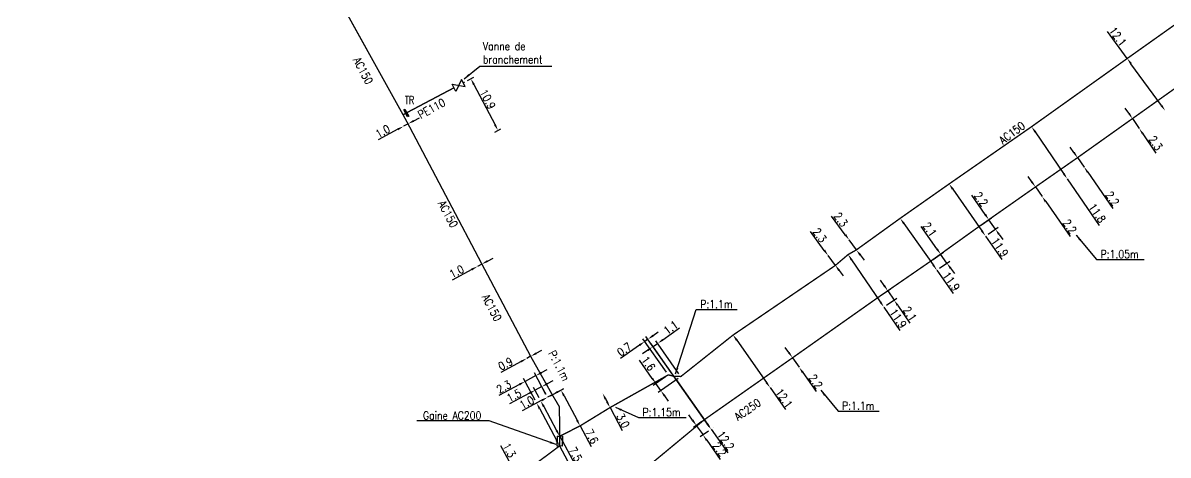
# Model space of a CAD drawing. Header units: millimetres. Extents: x 149996 to 151004, y 126998 to 128018.
# Drawn here: x 150401.1 to 150615.7, y 127360.6 to 127441.6 of the extents above; entities that cross this region are included whole.
import ezdxf
from ezdxf.enums import TextEntityAlignment as Align

# ---------------------------------------------------------------- set-up
doc = ezdxf.new("R2010")
doc.units = ezdxf.units.MM
doc.header["$PDMODE"] = 34
doc.linetypes.add('L_25_AP', pattern=[2000, 1000, 1000])
doc.linetypes.add('L_25_PE', pattern=[2000, 1000, 1000])
doc.layers.get('0').update_dxf_attribs({"linetype": 'CONTINUOUS'})
doc.layers.get('DEFPOINTS').update_dxf_attribs({"linetype": 'CONTINUOUS'})
for name, color, linetype in [('L_150', 1, 'CONTINUOUS'), ('L_300', 7, 'CONTINUOUS'), ('L_340', 7, 'CONTINUOUS'), ('L_400', 7, 'CONTINUOUS')]:
    doc.layers.add(name, color=color, linetype=linetype)
doc.styles.add('G_ROMANS', font='ROMANS.SHX', dxfattribs={"width": 0.75})
doc.styles.get("Standard").update_dxf_attribs({"font": 'romans.shx', "width": 0.85})
doc.dimstyles.get("Standard").update_dxf_attribs({"dimtxt": 1.5, "dimasz": 1.2, "dimexe": 0.625, "dimexo": 0.625, "dimgap": 0.25, "dimtad": 1, "dimdec": 1, "dimzin": 0, "dimdsep": 46, "dimtxsty": 'Standard', "dimcen": -0.5, "dimadec": 0, "dimazin": 0, "dimtfac": 1, "dimtdec": 1, "dimtmove": 0, "dimatfit": 3, "dimfxl": 0, "dimtolj": 1, "dimtzin": 0, "dimarcsym": 0})

# ---------------------------------------------------------------- blocks, each defined once
blk = doc.blocks.new('*D78')
at = {"layer": 'DEFPOINTS', "color": 0, "linetype": 'Continuous', "transparency": 16777216}
for p in [(150590.13, 127422.15), (150596.79, 127412.41), (150596.79, 127412.41)]:
    blk.add_point(p, dxfattribs=at)
at = {"layer": 'L_150', "color": 0, "linetype": 'Continuous', "lineweight": -2, "transparency": 16777216}
for p, q in [((150590.64, 127422.5), (150590.64, 127422.5)), ((150590.8, 127421.16), (150596.12, 127413.4)), ((150596.79, 127412.41), (150602.78, 127403.67)), ((150597.31, 127412.77), (150597.31, 127412.77))]:
    blk.add_line(p, q, dxfattribs=at)
at = {"layer": 'L_150', "color": 0, "linetype": 'Continuous', "transparency": 16777216}
for points in [[(150590.97, 127421.27), (150590.64, 127421.05), (150590.13, 127422.15)], [(150596.28, 127413.52), (150595.95, 127413.29), (150596.79, 127412.41)]]:
    blk.add_solid(points, dxfattribs=at)
at = {"layer": 'L_150', "color": 0, "linetype": 'Continuous', "transparency": 16777216, "insert": (150602.42, 127405.97), "char_height": 1.5, "attachment_point": 5, "rotation": 304.4141}
blk.add_mtext('\\A1;11.8', dxfattribs=at)
blk = doc.blocks.new('*D79')
at = {"layer": 'DEFPOINTS', "color": 0, "linetype": 'Continuous', "transparency": 16777216}
for p in [(150528.81, 127367.28), (150530.08, 127365.48), (150528.55, 127364.41)]:
    blk.add_point(p, dxfattribs=at)
at = {"layer": 'L_150', "color": 0, "linetype": 'Continuous', "lineweight": -2, "transparency": 16777216}
for p, q in [((150526.6, 127367.19), (150525.9, 127368.17)), ((150528.3, 127366.92), (150526.77, 127365.84)), ((150527.29, 127366.2), (150528.55, 127364.41)), ((150529.57, 127365.12), (150528.04, 127364.05)), ((150529.24, 127363.42), (150531.76, 127359.85))]:
    blk.add_line(p, q, dxfattribs=at)
at = {"layer": 'L_150', "color": 0, "linetype": 'Continuous', "transparency": 16777216}
for points in [[(150526.76, 127367.3), (150526.43, 127367.07), (150527.29, 127366.2)], [(150529.41, 127363.54), (150529.08, 127363.31), (150528.55, 127364.41)]]:
    blk.add_solid(points, dxfattribs=at)
at = {"layer": 'L_150', "color": 0, "linetype": 'Continuous', "transparency": 16777216, "insert": (150531.66, 127361.72), "char_height": 1.5, "attachment_point": 5, "rotation": 305.1501}
blk.add_mtext('\\A1;2.2', dxfattribs=at)
blk = doc.blocks.new('*D283')
at = {"layer": 'DEFPOINTS', "color": 0, "linetype": 'Continuous', "transparency": 16777216}
for p in [(150608.04, 127434.91), (150615.17, 127425.13), (150615.17, 127425.13)]:
    blk.add_point(p, dxfattribs=at)
at = {"layer": 'L_150', "color": 0, "linetype": 'Continuous', "lineweight": -2, "transparency": 16777216}
for p, q in [((150608.04, 127434.91), (150604.34, 127440)), ((150614.46, 127426.1), (150608.75, 127433.94))]:
    blk.add_line(p, q, dxfattribs=at)
at = {"layer": 'L_150', "color": 0, "linetype": 'Continuous', "transparency": 16777216}
for points in [[(150608.91, 127434.06), (150608.59, 127433.82), (150608.04, 127434.91)], [(150614.62, 127426.22), (150614.3, 127425.98), (150615.17, 127425.13)]]:
    blk.add_solid(points, dxfattribs=at)
at = {"layer": 'L_150', "color": 0, "linetype": 'Continuous', "transparency": 16777216, "insert": (150606.28, 127439.03), "char_height": 1.5, "attachment_point": 5, "rotation": 306.0492}
blk.add_mtext('\\A1;12.1', dxfattribs=at)
blk = doc.blocks.new('*D284')
at = {"layer": 'DEFPOINTS', "color": 0, "linetype": 'Continuous', "transparency": 16777216}
for p in [(150598.74, 127416.35), (150599.97, 127414.59), (150599.97, 127414.59)]:
    blk.add_point(p, dxfattribs=at)
at = {"layer": 'L_150', "color": 0, "linetype": 'Continuous', "lineweight": -2, "transparency": 16777216}
for p, q in [((150598.05, 127417.34), (150597.37, 127418.32)), ((150598.74, 127416.35), (150599.97, 127414.59)), ((150600.65, 127413.6), (150605.36, 127406.81))]:
    blk.add_line(p, q, dxfattribs=at)
at = {"layer": 'L_150', "color": 0, "linetype": 'Continuous', "transparency": 16777216}
for points in [[(150598.22, 127417.45), (150597.89, 127417.22), (150598.74, 127416.35)], [(150600.81, 127413.72), (150600.49, 127413.49), (150599.97, 127414.59)]]:
    blk.add_solid(points, dxfattribs=at)
at = {"layer": 'L_150', "color": 0, "linetype": 'Continuous', "transparency": 16777216, "insert": (150605.28, 127408.68), "char_height": 1.5, "attachment_point": 5, "rotation": 304.7653}
blk.add_mtext('\\A1;2.2', dxfattribs=at)
blk = doc.blocks.new('*D285')
at = {"layer": 'DEFPOINTS', "color": 0, "linetype": 'Continuous', "transparency": 16777216}
for p in [(150590.84, 127410.85), (150592.08, 127409.1), (150592.08, 127409.1)]:
    blk.add_point(p, dxfattribs=at)
at = {"layer": 'L_150', "color": 0, "linetype": 'Continuous', "lineweight": -2, "transparency": 16777216}
for p, q in [((150590.15, 127411.84), (150589.46, 127412.82)), ((150590.84, 127410.85), (150592.08, 127409.1)), ((150591.35, 127411.21), (150591.35, 127411.21)), ((150592.59, 127409.46), (150592.59, 127409.46)), ((150592.77, 127408.11), (150597.37, 127401.58))]:
    blk.add_line(p, q, dxfattribs=at)
at = {"layer": 'L_150', "color": 0, "linetype": 'Continuous', "transparency": 16777216}
for points in [[(150590.31, 127411.95), (150589.99, 127411.72), (150590.84, 127410.85)], [(150592.93, 127408.23), (150592.6, 127408), (150592.08, 127409.1)]]:
    blk.add_solid(points, dxfattribs=at)
at = {"layer": 'L_150', "color": 0, "linetype": 'Continuous', "transparency": 16777216, "insert": (150597.27, 127403.45), "char_height": 1.5, "attachment_point": 5, "rotation": 305.122}
blk.add_mtext('\\A1;2.2', dxfattribs=at)
blk = doc.blocks.new('*D286')
at = {"layer": 'DEFPOINTS', "color": 0, "linetype": 'Continuous', "transparency": 16777216}
for p in [(150580.25, 127403.43), (150581.49, 127401.67), (150583.34, 127402.97)]:
    blk.add_point(p, dxfattribs=at)
at = {"layer": 'L_150', "color": 0, "linetype": 'Continuous', "lineweight": -2, "transparency": 16777216}
for p, q in [((150581.42, 127405.71), (150578.92, 127409.29)), ((150580.77, 127403.79), (150582.62, 127405.09)), ((150582, 127402.03), (150583.85, 127403.32)), ((150583.34, 127402.97), (150582.11, 127404.73)), ((150584.03, 127401.98), (150584.72, 127401))]:
    blk.add_line(p, q, dxfattribs=at)
at = {"layer": 'L_150', "color": 0, "linetype": 'Continuous', "transparency": 16777216}
for points in [[(150581.59, 127405.83), (150581.26, 127405.6), (150582.11, 127404.73)], [(150584.19, 127402.1), (150583.86, 127401.87), (150583.34, 127402.97)]]:
    blk.add_solid(points, dxfattribs=at)
at = {"layer": 'L_150', "color": 0, "linetype": 'Continuous', "transparency": 16777216, "insert": (150580.65, 127408.57), "char_height": 1.5, "attachment_point": 5, "rotation": 304.9463}
blk.add_mtext('\\A1;2.2', dxfattribs=at)
blk = doc.blocks.new('*D287')
at = {"layer": 'DEFPOINTS', "color": 0, "linetype": 'Continuous', "transparency": 16777216}
for p in [(150574.67, 127411.42), (150581.49, 127401.67), (150581.49, 127401.67)]:
    blk.add_point(p, dxfattribs=at)
at = {"layer": 'L_150', "color": 0, "linetype": 'Continuous', "lineweight": -2, "transparency": 16777216}
for p, q in [((150575.36, 127410.44), (150580.8, 127402.65)), ((150581.49, 127401.67), (150584.55, 127397.29))]:
    blk.add_line(p, q, dxfattribs=at)
at = {"layer": 'L_150', "color": 0, "linetype": 'Continuous', "transparency": 16777216}
for points in [[(150575.52, 127410.55), (150575.19, 127410.33), (150574.67, 127411.42)], [(150580.96, 127402.77), (150580.63, 127402.54), (150581.49, 127401.67)]]:
    blk.add_solid(points, dxfattribs=at)
at = {"layer": 'L_150', "color": 0, "linetype": 'Continuous', "transparency": 16777216, "insert": (150584.18, 127399.56), "char_height": 1.5, "attachment_point": 5, "rotation": 304.9463}
blk.add_mtext('\\A1;11.9', dxfattribs=at)
blk = doc.blocks.new('*D288')
at = {"layer": 'DEFPOINTS', "color": 0, "linetype": 'Continuous', "transparency": 16777216}
for p in [(150565.51, 127404.99), (150572.37, 127395.27), (150572.37, 127395.27)]:
    blk.add_point(p, dxfattribs=at)
at = {"layer": 'L_150', "color": 0, "linetype": 'Continuous', "lineweight": -2, "transparency": 16777216}
for p, q in [((150566.02, 127405.35), (150566.02, 127405.35)), ((150566.2, 127404.01), (150571.68, 127396.25)), ((150572.37, 127395.27), (150575.46, 127390.9)), ((150572.88, 127395.63), (150572.88, 127395.63))]:
    blk.add_line(p, q, dxfattribs=at)
at = {"layer": 'L_150', "color": 0, "linetype": 'Continuous', "transparency": 16777216}
for points in [[(150566.36, 127404.12), (150566.04, 127403.89), (150565.51, 127404.99)], [(150571.84, 127396.36), (150571.52, 127396.13), (150572.37, 127395.27)]]:
    blk.add_solid(points, dxfattribs=at)
at = {"layer": 'L_150', "color": 0, "linetype": 'Continuous', "transparency": 16777216, "insert": (150575.08, 127393.17), "char_height": 1.5, "attachment_point": 5, "rotation": 305.244}
blk.add_mtext('\\A1;11.9', dxfattribs=at)
blk = doc.blocks.new('*D289')
at = {"layer": 'DEFPOINTS', "color": 0, "linetype": 'Continuous', "transparency": 16777216}
for p in [(150571.19, 127396.94), (150572.37, 127395.27), (150574.27, 127396.6)]:
    blk.add_point(p, dxfattribs=at)
at = {"layer": 'L_150', "color": 0, "linetype": 'Continuous', "lineweight": -2, "transparency": 16777216}
for p, q in [((150572.39, 127399.26), (150569.42, 127403.47)), ((150571.7, 127397.3), (150573.59, 127398.64)), ((150572.88, 127395.63), (150574.78, 127396.97)), ((150574.27, 127396.6), (150573.08, 127398.28)), ((150574.96, 127395.62), (150575.65, 127394.64))]:
    blk.add_line(p, q, dxfattribs=at)
at = {"layer": 'L_150', "color": 0, "linetype": 'Continuous', "transparency": 16777216}
for points in [[(150572.55, 127399.37), (150572.23, 127399.14), (150573.08, 127398.28)], [(150575.12, 127395.74), (150574.8, 127395.51), (150574.27, 127396.6)]]:
    blk.add_solid(points, dxfattribs=at)
at = {"layer": 'L_150', "color": 0, "linetype": 'Continuous', "transparency": 16777216, "insert": (150571.04, 127402.9), "char_height": 1.5, "attachment_point": 5, "rotation": 305.244}
blk.add_mtext('\\A1;2.1', dxfattribs=at)
blk = doc.blocks.new('*D290')
at = {"layer": 'DEFPOINTS', "color": 0, "linetype": 'Continuous', "transparency": 16777216}
for p in [(150555.93, 127400.93), (150555.93, 127400.93), (150557.3, 127399.08)]:
    blk.add_point(p, dxfattribs=at)
at = {"layer": 'L_150', "color": 0, "linetype": 'Continuous', "lineweight": -2, "transparency": 16777216}
for p, q in [((150555.21, 127401.9), (150552.61, 127405.41)), ((150557.3, 127399.08), (150555.93, 127400.93)), ((150558.01, 127398.12), (150558.73, 127397.15))]:
    blk.add_line(p, q, dxfattribs=at)
at = {"layer": 'L_150', "color": 0, "linetype": 'Continuous', "transparency": 16777216}
for points in [[(150555.38, 127402.02), (150555.05, 127401.78), (150555.93, 127400.93)], [(150558.17, 127398.24), (150557.85, 127398), (150557.3, 127399.08)]]:
    blk.add_solid(points, dxfattribs=at)
at = {"layer": 'L_150', "color": 0, "linetype": 'Continuous', "transparency": 16777216, "insert": (150554.36, 127404.73), "char_height": 1.5, "attachment_point": 5, "rotation": 306.5115}
blk.add_mtext('\\A1;2.3', dxfattribs=at)
blk = doc.blocks.new('*D291')
at = {"layer": 'DEFPOINTS', "color": 0, "linetype": 'Continuous', "transparency": 16777216}
for p in [(150551.99, 127398.02), (150551.99, 127398.02), (150553.36, 127396.17)]:
    blk.add_point(p, dxfattribs=at)
at = {"layer": 'L_150', "color": 0, "linetype": 'Continuous', "lineweight": -2, "transparency": 16777216}
for p, q in [((150551.28, 127398.98), (150548.68, 127402.5)), ((150553.36, 127396.17), (150551.99, 127398.02)), ((150554.07, 127395.2), (150554.79, 127394.24))]:
    blk.add_line(p, q, dxfattribs=at)
at = {"layer": 'L_150', "color": 0, "linetype": 'Continuous', "transparency": 16777216}
for points in [[(150551.44, 127399.1), (150551.12, 127398.86), (150551.99, 127398.02)], [(150554.23, 127395.32), (150553.91, 127395.09), (150553.36, 127396.17)]]:
    blk.add_solid(points, dxfattribs=at)
at = {"layer": 'L_150', "color": 0, "linetype": 'Continuous', "transparency": 16777216, "insert": (150550.42, 127401.82), "char_height": 1.5, "attachment_point": 5, "rotation": 306.5115}
blk.add_mtext('\\A1;2.3', dxfattribs=at)
blk = doc.blocks.new('*D292')
at = {"layer": 'DEFPOINTS', "color": 0, "linetype": 'Continuous', "transparency": 16777216}
for p in [(150555.73, 127398.19), (150562.44, 127388.37), (150562.44, 127388.37)]:
    blk.add_point(p, dxfattribs=at)
at = {"layer": 'L_150', "color": 0, "linetype": 'Continuous', "lineweight": -2, "transparency": 16777216}
for p, q in [((150556.4, 127397.2), (150561.77, 127389.36)), ((150562.44, 127388.37), (150565.46, 127383.96))]:
    blk.add_line(p, q, dxfattribs=at)
at = {"layer": 'L_150', "color": 0, "linetype": 'Continuous', "transparency": 16777216}
for points in [[(150556.57, 127397.32), (150556.24, 127397.09), (150555.73, 127398.19)], [(150561.93, 127389.47), (150561.6, 127389.25), (150562.44, 127388.37)]]:
    blk.add_solid(points, dxfattribs=at)
at = {"layer": 'L_150', "color": 0, "linetype": 'Continuous', "transparency": 16777216, "insert": (150565.12, 127386.24), "char_height": 1.5, "attachment_point": 5, "rotation": 304.3631}
blk.add_mtext('\\A1;11.9', dxfattribs=at)
blk = doc.blocks.new('*D293')
at = {"layer": 'DEFPOINTS', "color": 0, "linetype": 'Continuous', "transparency": 16777216}
for p in [(150561.26, 127390.1), (150562.44, 127388.37), (150564.36, 127389.68)]:
    blk.add_point(p, dxfattribs=at)
at = {"layer": 'L_150', "color": 0, "linetype": 'Continuous', "lineweight": -2, "transparency": 16777216}
for p, q in [((150562.5, 127392.41), (150561.82, 127393.4)), ((150561.77, 127390.46), (150563.69, 127391.77)), ((150563.17, 127391.41), (150564.36, 127389.68)), ((150562.96, 127388.72), (150564.88, 127390.03)), ((150565.04, 127388.69), (150567.3, 127385.38))]:
    blk.add_line(p, q, dxfattribs=at)
at = {"layer": 'L_150', "color": 0, "linetype": 'Continuous', "transparency": 16777216}
for points in [[(150562.66, 127392.52), (150562.33, 127392.29), (150563.17, 127391.41)], [(150565.2, 127388.8), (150564.87, 127388.58), (150564.36, 127389.68)]]:
    blk.add_solid(points, dxfattribs=at)
at = {"layer": 'L_150', "color": 0, "linetype": 'Continuous', "transparency": 16777216, "insert": (150567.33, 127387.11), "char_height": 1.5, "attachment_point": 5, "rotation": 304.3631}
blk.add_mtext('\\A1;2.1', dxfattribs=at)
blk = doc.blocks.new('*D294')
at = {"layer": 'DEFPOINTS', "color": 0, "linetype": 'Continuous', "transparency": 16777216}
for p in [(150545.32, 127378.86), (150546.56, 127377.1), (150546.56, 127377.1)]:
    blk.add_point(p, dxfattribs=at)
at = {"layer": 'L_150', "color": 0, "linetype": 'Continuous', "lineweight": -2, "transparency": 16777216}
for p, q in [((150544.63, 127379.84), (150543.94, 127380.82)), ((150545.32, 127378.86), (150546.56, 127377.1)), ((150547.25, 127376.12), (150549.76, 127372.54))]:
    blk.add_line(p, q, dxfattribs=at)
at = {"layer": 'L_150', "color": 0, "linetype": 'Continuous', "transparency": 16777216}
for points in [[(150544.79, 127379.96), (150544.47, 127379.73), (150545.32, 127378.86)], [(150547.41, 127376.23), (150547.08, 127376), (150546.56, 127377.1)]]:
    blk.add_solid(points, dxfattribs=at)
at = {"layer": 'L_150', "color": 0, "linetype": 'Continuous', "transparency": 16777216, "insert": (150549.67, 127374.41), "char_height": 1.5, "attachment_point": 5, "rotation": 305.1047}
blk.add_mtext('\\A1;2.2', dxfattribs=at)
blk = doc.blocks.new('*D295')
at = {"layer": 'DEFPOINTS', "color": 0, "linetype": 'Continuous', "transparency": 16777216}
for p in [(150534.19, 127383.13), (150541.12, 127373.28), (150541.12, 127373.28)]:
    blk.add_point(p, dxfattribs=at)
at = {"layer": 'L_150', "color": 0, "linetype": 'Continuous', "lineweight": -2, "transparency": 16777216}
for p, q in [((150534.7, 127383.49), (150534.7, 127383.49)), ((150534.88, 127382.15), (150540.43, 127374.26)), ((150541.12, 127373.28), (150544.02, 127369.16)), ((150541.63, 127373.64), (150541.63, 127373.64))]:
    blk.add_line(p, q, dxfattribs=at)
at = {"layer": 'L_150', "color": 0, "linetype": 'Continuous', "transparency": 16777216}
for points in [[(150535.04, 127382.27), (150534.71, 127382.04), (150534.19, 127383.13)], [(150540.59, 127374.37), (150540.27, 127374.14), (150541.12, 127373.28)]]:
    blk.add_solid(points, dxfattribs=at)
at = {"layer": 'L_150', "color": 0, "linetype": 'Continuous', "transparency": 16777216, "insert": (150543.73, 127371.3), "char_height": 1.5, "attachment_point": 5, "rotation": 305.1198}
blk.add_mtext('\\A1;12.1', dxfattribs=at)
blk = doc.blocks.new('*D296')
at = {"layer": 'DEFPOINTS', "color": 0, "linetype": 'Continuous', "transparency": 16777216}
for p in [(150523.08, 127375.41), (150530.08, 127365.48), (150530.08, 127365.48)]:
    blk.add_point(p, dxfattribs=at)
at = {"layer": 'L_150', "color": 0, "linetype": 'Continuous', "lineweight": -2, "transparency": 16777216}
for p, q in [((150523.59, 127375.77), (150523.59, 127375.77)), ((150523.77, 127374.43), (150529.39, 127366.46)), ((150530.08, 127365.48), (150533.19, 127361.06)), ((150530.59, 127365.84), (150530.59, 127365.84))]:
    blk.add_line(p, q, dxfattribs=at)
at = {"layer": 'L_150', "color": 0, "linetype": 'Continuous', "transparency": 16777216}
for points in [[(150523.94, 127374.55), (150523.61, 127374.32), (150523.08, 127375.41)], [(150529.55, 127366.58), (150529.22, 127366.35), (150530.08, 127365.48)]]:
    blk.add_solid(points, dxfattribs=at)
at = {"layer": 'L_150', "color": 0, "linetype": 'Continuous', "transparency": 16777216, "insert": (150532.8, 127363.36), "char_height": 1.5, "attachment_point": 5, "rotation": 305.1501}
blk.add_mtext('\\A1;12.2', dxfattribs=at)
blk = doc.blocks.new('*D297')
at = {"layer": 'DEFPOINTS', "color": 0, "linetype": 'Continuous', "transparency": 16777216}
for p in [(150519.18, 127380.96), (150524.4, 127375.36), (150530.08, 127365.48)]:
    blk.add_point(p, dxfattribs=at)
at = {"layer": 'L_150', "color": 0, "linetype": 'Continuous', "lineweight": -2, "transparency": 16777216}
for p, q in [((150521.02, 127382.25), (150524.15, 127384.45)), ((150524.04, 127375.88), (150519.68, 127382.07)), ((150518.2, 127380.27), (150517.22, 127379.58)), ((150529.72, 127365.99), (150518.82, 127381.47)), ((150519.18, 127380.96), (150520.04, 127381.56))]:
    blk.add_line(p, q, dxfattribs=at)
at = {"layer": 'L_150', "color": 0, "linetype": 'Continuous', "transparency": 16777216}
for points in [[(150520.91, 127382.42), (150521.14, 127382.09), (150520.04, 127381.56)], [(150518.08, 127380.43), (150518.31, 127380.1), (150519.18, 127380.96)]]:
    blk.add_solid(points, dxfattribs=at)
at = {"layer": 'L_150', "color": 0, "linetype": 'Continuous', "transparency": 16777216, "insert": (150522.5, 127384.52), "char_height": 1.5, "attachment_point": 5, "rotation": 35.1501}
blk.add_mtext('\\A1;1.1', dxfattribs=at)
blk = doc.blocks.new('*D298')
at = {"layer": 'DEFPOINTS', "color": 0, "linetype": 'Continuous', "transparency": 16777216}
for p in [(150522.05, 127375.67), (150519.73, 127374.03), (150524.4, 127375.36)]:
    blk.add_point(p, dxfattribs=at)
at = {"layer": 'L_150', "color": 0, "linetype": 'Continuous', "lineweight": -2, "transparency": 16777216}
for p, q in [((150519.04, 127375.01), (150516.63, 127378.44)), ((150521.54, 127375.31), (150519.22, 127373.67)), ((150520.65, 127372.72), (150519.73, 127374.03)), ((150523.89, 127375), (150520.14, 127372.36)), ((150521.34, 127371.74), (150522.03, 127370.76))]:
    blk.add_line(p, q, dxfattribs=at)
at = {"layer": 'L_150', "color": 0, "linetype": 'Continuous', "transparency": 16777216}
for points in [[(150519.2, 127375.13), (150518.88, 127374.9), (150519.73, 127374.03)], [(150521.51, 127371.86), (150521.18, 127371.63), (150520.65, 127372.72)]]:
    blk.add_solid(points, dxfattribs=at)
at = {"layer": 'L_150', "color": 0, "linetype": 'Continuous', "transparency": 16777216, "insert": (150518.31, 127377.79), "char_height": 1.5, "attachment_point": 5, "rotation": 305.1501}
blk.add_mtext('\\A1;1.6', dxfattribs=at)
blk = doc.blocks.new('*D299')
at = {"layer": 'DEFPOINTS', "color": 0, "linetype": 'Continuous', "transparency": 16777216}
for p in [(150509.73, 127372.2), (150509.73, 127372.2), (150511.13, 127369.55)]:
    blk.add_point(p, dxfattribs=at)
at = {"layer": 'L_150', "color": 0, "linetype": 'Continuous', "lineweight": -2, "transparency": 16777216}
for p, q in [((150510.29, 127371.14), (150510.57, 127370.61)), ((150511.13, 127369.55), (150513.4, 127365.22))]:
    blk.add_line(p, q, dxfattribs=at)
at = {"layer": 'L_150', "color": 0, "linetype": 'Continuous', "transparency": 16777216}
for points in [[(150510.46, 127371.24), (150510.11, 127371.05), (150509.73, 127372.2)], [(150510.74, 127370.7), (150510.39, 127370.52), (150511.13, 127369.55)]]:
    blk.add_solid(points, dxfattribs=at)
at = {"layer": 'L_150', "color": 0, "linetype": 'Continuous', "transparency": 16777216, "insert": (150513.55, 127367.09), "char_height": 1.5, "attachment_point": 5, "rotation": 297.7339}
blk.add_mtext('\\A1;3.0', dxfattribs=at)
blk = doc.blocks.new('*D300')
at = {"layer": 'DEFPOINTS', "color": 0, "linetype": 'Continuous', "transparency": 16777216}
for p in [(150499.42, 127371.47), (150499.42, 127371.47), (150500.3, 127371.95)]:
    blk.add_point(p, dxfattribs=at)
at = {"layer": 'L_150', "color": 0, "linetype": 'Continuous', "lineweight": -2, "transparency": 16777216}
for p, q in [((150500.3, 127371.95), (150499.42, 127371.47)), ((150501.36, 127372.51), (150502.42, 127373.08)), ((150498.36, 127370.91), (150494.67, 127368.93))]:
    blk.add_line(p, q, dxfattribs=at)
at = {"layer": 'L_150', "color": 0, "linetype": 'Continuous', "transparency": 16777216}
for points in [[(150498.27, 127371.08), (150498.46, 127370.73), (150499.42, 127371.47)], [(150501.26, 127372.69), (150501.45, 127372.34), (150500.3, 127371.95)]]:
    blk.add_solid(points, dxfattribs=at)
at = {"layer": 'L_150', "color": 0, "linetype": 'Continuous', "transparency": 16777216, "insert": (150495.52, 127370.51), "char_height": 1.5, "attachment_point": 5, "rotation": 28.2055}
blk.add_mtext('\\A1;1.0', dxfattribs=at)
blk = doc.blocks.new('*D301')
at = {"layer": 'DEFPOINTS', "color": 0, "linetype": 'Continuous', "transparency": 16777216}
for p in [(150498.36, 127373.46), (150499.42, 127371.47), (150498.14, 127370.79)]:
    blk.add_point(p, dxfattribs=at)
at = {"layer": 'L_150', "color": 0, "linetype": 'Continuous', "lineweight": -2, "transparency": 16777216}
for p, q in [((150497.85, 127371.34), (150496.78, 127373.33)), ((150498.36, 127373.46), (150497.08, 127372.78)), ((150499.13, 127372.02), (150498.06, 127374.02)), ((150499.41, 127374.03), (150500.47, 127374.6)), ((150496.02, 127372.22), (150492.28, 127370.22))]:
    blk.add_line(p, q, dxfattribs=at)
at = {"layer": 'L_150', "color": 0, "linetype": 'Continuous', "transparency": 16777216}
for points in [[(150499.32, 127374.21), (150499.51, 127373.85), (150498.36, 127373.46)], [(150495.92, 127372.39), (150496.11, 127372.04), (150497.08, 127372.78)]]:
    blk.add_solid(points, dxfattribs=at)
at = {"layer": 'L_150', "color": 0, "linetype": 'Continuous', "transparency": 16777216, "insert": (150493.13, 127371.8), "char_height": 1.5, "attachment_point": 5, "rotation": 28.1132}
blk.add_mtext('\\A1;1.5', dxfattribs=at)
blk = doc.blocks.new('*D302')
at = {"layer": 'DEFPOINTS', "color": 0, "linetype": 'Continuous', "transparency": 16777216}
for p in [(150497.23, 127375.52), (150499.4, 127371.46), (150497.38, 127370.38)]:
    blk.add_point(p, dxfattribs=at)
at = {"layer": 'L_150', "color": 0, "linetype": 'Continuous', "lineweight": -2, "transparency": 16777216}
for p, q in [((150497.23, 127375.52), (150495.2, 127374.44)), ((150499.11, 127372.01), (150496.94, 127376.07)), ((150498.29, 127376.09), (150499.35, 127376.65)), ((150494.15, 127373.87), (150490.29, 127371.81)), ((150497.08, 127370.93), (150494.91, 127374.99))]:
    blk.add_line(p, q, dxfattribs=at)
at = {"layer": 'L_150', "color": 0, "linetype": 'Continuous', "transparency": 16777216}
for points in [[(150498.2, 127376.27), (150498.39, 127375.91), (150497.23, 127375.52)], [(150494.05, 127374.05), (150494.24, 127373.7), (150495.2, 127374.44)]]:
    blk.add_solid(points, dxfattribs=at)
at = {"layer": 'L_150', "color": 0, "linetype": 'Continuous', "transparency": 16777216, "insert": (150491.22, 127373.44), "char_height": 1.5, "attachment_point": 5, "rotation": 28.1132}
blk.add_mtext('\\A1;2.3', dxfattribs=at)
blk = doc.blocks.new('*D303')
at = {"layer": 'DEFPOINTS', "color": 0, "linetype": 'Continuous', "transparency": 16777216}
for p in [(150498.14, 127370.79), (150498.14, 127370.79), (150501.69, 127364.18)]:
    blk.add_point(p, dxfattribs=at)
at = {"layer": 'L_150', "color": 0, "linetype": 'Continuous', "lineweight": -2, "transparency": 16777216}
for p, q in [((150498.71, 127369.73), (150501.12, 127365.23)), ((150501.69, 127364.18), (150504.5, 127358.93))]:
    blk.add_line(p, q, dxfattribs=at)
at = {"layer": 'L_150', "color": 0, "linetype": 'Continuous', "transparency": 16777216}
for points in [[(150498.89, 127369.82), (150498.53, 127369.63), (150498.14, 127370.79)], [(150501.3, 127365.33), (150500.94, 127365.14), (150501.69, 127364.18)]]:
    blk.add_solid(points, dxfattribs=at)
at = {"layer": 'L_150', "color": 0, "linetype": 'Continuous', "transparency": 16777216, "insert": (150504.64, 127360.8), "char_height": 1.5, "attachment_point": 5, "rotation": 298.2055}
blk.add_mtext('\\A1;7.5', dxfattribs=at)
blk = doc.blocks.new('*D304')
at = {"layer": 'DEFPOINTS', "color": 0, "linetype": 'Continuous', "transparency": 16777216}
for p in [(150497.38, 127370.38), (150497.38, 127370.38), (150501.66, 127362.35)]:
    blk.add_point(p, dxfattribs=at)
at = {"layer": 'L_150', "color": 0, "linetype": 'Continuous', "lineweight": -2, "transparency": 16777216}
for p, q in [((150497.94, 127369.32), (150501.1, 127363.41)), ((150501.66, 127362.35), (150505.29, 127355.56))]:
    blk.add_line(p, q, dxfattribs=at)
at = {"layer": 'L_150', "color": 0, "linetype": 'Continuous', "transparency": 16777216}
for points in [[(150498.12, 127369.41), (150497.76, 127369.22), (150497.38, 127370.38)], [(150501.27, 127363.5), (150500.92, 127363.31), (150501.66, 127362.35)]]:
    blk.add_solid(points, dxfattribs=at)
at = {"layer": 'L_150', "color": 0, "linetype": 'Continuous', "transparency": 16777216, "insert": (150505.51, 127357.27), "char_height": 1.5, "attachment_point": 5, "rotation": 298.1132}
blk.add_mtext('\\A1;9.1', dxfattribs=at)
blk = doc.blocks.new('*D305')
at = {"layer": 'DEFPOINTS', "color": 0, "linetype": 'Continuous', "transparency": 16777216}
for p in [(150499.4, 127371.46), (150501.93, 127372.81), (150505.51, 127366.11)]:
    blk.add_point(p, dxfattribs=at)
at = {"layer": 'L_150', "color": 0, "linetype": 'Continuous', "lineweight": -2, "transparency": 16777216}
for p, q in [((150499.96, 127371.75), (150502.48, 127373.11)), ((150502.5, 127371.75), (150504.95, 127367.17)), ((150505.51, 127366.11), (150507.57, 127362.25))]:
    blk.add_line(p, q, dxfattribs=at)
at = {"layer": 'L_150', "color": 0, "linetype": 'Continuous', "transparency": 16777216}
for points in [[(150502.68, 127371.85), (150502.32, 127371.66), (150501.93, 127372.81)], [(150505.13, 127367.26), (150504.77, 127367.07), (150505.51, 127366.11)]]:
    blk.add_solid(points, dxfattribs=at)
at = {"layer": 'L_150', "color": 0, "linetype": 'Continuous', "transparency": 16777216, "insert": (150507.71, 127364.12), "char_height": 1.5, "attachment_point": 5, "rotation": 298.1132}
blk.add_mtext('\\A1;7.6', dxfattribs=at)
blk = doc.blocks.new('*D306')
at = {"layer": 'DEFPOINTS', "color": 0, "linetype": 'Continuous', "transparency": 16777216}
for p in [(150495.51, 127378.73), (150495.51, 127378.73), (150496.25, 127379.14)]:
    blk.add_point(p, dxfattribs=at)
at = {"layer": 'L_150', "color": 0, "linetype": 'Continuous', "lineweight": -2, "transparency": 16777216}
for p, q in [((150497.31, 127379.71), (150498.37, 127380.28)), ((150494.45, 127378.16), (150490.66, 127376.12)), ((150496.25, 127379.14), (150495.51, 127378.73))]:
    blk.add_line(p, q, dxfattribs=at)
at = {"layer": 'L_150', "color": 0, "linetype": 'Continuous', "transparency": 16777216}
for points in [[(150497.22, 127379.88), (150497.41, 127379.53), (150496.25, 127379.14)], [(150494.36, 127378.34), (150494.54, 127377.99), (150495.51, 127378.73)]]:
    blk.add_solid(points, dxfattribs=at)
at = {"layer": 'L_150', "color": 0, "linetype": 'Continuous', "transparency": 16777216, "insert": (150491.55, 127377.74), "char_height": 1.5, "attachment_point": 5, "rotation": 28.3298}
blk.add_mtext('\\A1;0.9', dxfattribs=at)
blk = doc.blocks.new('*D307')
at = {"layer": 'DEFPOINTS', "color": 0, "linetype": 'Continuous', "transparency": 16777216}
for p in [(150486.28, 127395.97), (150486.28, 127395.97), (150487.11, 127396.42)]:
    blk.add_point(p, dxfattribs=at)
at = {"layer": 'L_150', "color": 0, "linetype": 'Continuous', "lineweight": -2, "transparency": 16777216}
for p, q in [((150488.17, 127396.99), (150489.23, 127397.55)), ((150485.22, 127395.41), (150481.53, 127393.43)), ((150487.11, 127396.42), (150486.28, 127395.97))]:
    blk.add_line(p, q, dxfattribs=at)
at = {"layer": 'L_150', "color": 0, "linetype": 'Continuous', "transparency": 16777216}
for points in [[(150488.08, 127397.16), (150488.27, 127396.81), (150487.11, 127396.42)], [(150485.12, 127395.58), (150485.31, 127395.23), (150486.28, 127395.97)]]:
    blk.add_solid(points, dxfattribs=at)
at = {"layer": 'L_150', "color": 0, "linetype": 'Continuous', "transparency": 16777216, "insert": (150482.37, 127395.02), "char_height": 1.5, "attachment_point": 5, "rotation": 28.1506}
blk.add_mtext('\\A1;1.0', dxfattribs=at)
blk = doc.blocks.new('*D308')
at = {"layer": 'DEFPOINTS', "color": 0, "linetype": 'Continuous', "transparency": 16777216}
for p in [(150493.21, 127357.66), (150493.21, 127357.66), (150493.82, 127356.52)]:
    blk.add_point(p, dxfattribs=at)
at = {"layer": 'L_150', "color": 0, "linetype": 'Continuous', "lineweight": -2, "transparency": 16777216}
for p, q in [((150492.64, 127358.72), (150490.65, 127362.4)), ((150493.82, 127356.52), (150493.21, 127357.66)), ((150494.39, 127355.46), (150494.96, 127354.41))]:
    blk.add_line(p, q, dxfattribs=at)
at = {"layer": 'L_150', "color": 0, "linetype": 'Continuous', "transparency": 16777216}
for points in [[(150492.81, 127358.81), (150492.46, 127358.62), (150493.21, 127357.66)], [(150494.57, 127355.56), (150494.22, 127355.37), (150493.82, 127356.52)]]:
    blk.add_solid(points, dxfattribs=at)
at = {"layer": 'L_150', "color": 0, "linetype": 'Continuous', "transparency": 16777216, "insert": (150492.24, 127361.56), "char_height": 1.5, "attachment_point": 5, "rotation": 298.3586}
blk.add_mtext('\\A1;1.3', dxfattribs=at)
blk = doc.blocks.new('*D338')
at = {"layer": 'DEFPOINTS', "color": 0, "linetype": 'Continuous', "transparency": 16777216}
for p in [(150517.64, 127381.93), (150522.05, 127375.67), (150530.08, 127365.48)]:
    blk.add_point(p, dxfattribs=at)
at = {"layer": 'L_150', "color": 0, "linetype": 'Continuous', "lineweight": -2, "transparency": 16777216}
for p, q in [((150521.69, 127376.18), (150517.28, 127382.44)), ((150518.21, 127382.33), (150517.64, 127381.93)), ((150529.72, 127365.99), (150517.85, 127382.84)), ((150519.19, 127383.02), (150520.17, 127383.72)), ((150516.66, 127381.24), (150513.08, 127378.72))]:
    blk.add_line(p, q, dxfattribs=at)
at = {"layer": 'L_150', "color": 0, "linetype": 'Continuous', "transparency": 16777216}
for points in [[(150516.54, 127381.4), (150516.77, 127381.08), (150517.64, 127381.93)], [(150519.08, 127383.19), (150519.31, 127382.86), (150518.21, 127382.33)]]:
    blk.add_solid(points, dxfattribs=at)
at = {"layer": 'L_150', "color": 0, "linetype": 'Continuous', "transparency": 16777216, "insert": (150513.81, 127380.45), "char_height": 1.5, "attachment_point": 5, "rotation": 35.1501}
blk.add_mtext('\\A1;0.7', dxfattribs=at)
blk = doc.blocks.new('*D339')
at = {"layer": 'DEFPOINTS', "color": 0, "linetype": 'Continuous', "transparency": 16777216}
for p in [(150609.03, 127423.66), (150609.03, 127423.66), (150610.3, 127421.8)]:
    blk.add_point(p, dxfattribs=at)
at = {"layer": 'L_150', "color": 0, "linetype": 'Continuous', "lineweight": -2, "transparency": 16777216}
for p, q in [((150608.35, 127424.65), (150607.68, 127425.64)), ((150609.03, 127423.66), (150610.3, 127421.8)), ((150610.98, 127420.81), (150613.44, 127417.2))]:
    blk.add_line(p, q, dxfattribs=at)
at = {"layer": 'L_150', "color": 0, "linetype": 'Continuous', "transparency": 16777216}
for points in [[(150608.52, 127424.76), (150608.19, 127424.54), (150609.03, 127423.66)], [(150611.14, 127420.93), (150610.81, 127420.7), (150610.3, 127421.8)]]:
    blk.add_solid(points, dxfattribs=at)
at = {"layer": 'L_150', "color": 0, "linetype": 'Continuous', "transparency": 16777216, "insert": (150613.37, 127419.08), "char_height": 1.5, "attachment_point": 5, "rotation": 304.3472}
blk.add_mtext('\\A1;2.3', dxfattribs=at)
blk = doc.blocks.new('*D846')
at = {"layer": 'DEFPOINTS', "color": 0, "linetype": 'Continuous', "transparency": 16777216}
for p in [(150483.89, 127430.49), (150488.98, 127420.85), (150490.12, 127421.45)]:
    blk.add_point(p, dxfattribs=at)
at = {"layer": 'L_150', "color": 0, "linetype": 'Continuous', "lineweight": -2, "transparency": 16777216}
for p, q in [((150484.44, 127430.78), (150485.62, 127431.39)), ((150485.62, 127430.04), (150489.57, 127422.51)), ((150489.53, 127421.14), (150490.68, 127421.74))]:
    blk.add_line(p, q, dxfattribs=at)
at = {"layer": 'L_150', "color": 0, "linetype": 'Continuous', "transparency": 16777216}
for points in [[(150485.8, 127430.13), (150485.44, 127429.95), (150485.06, 127431.1)], [(150489.74, 127422.6), (150489.39, 127422.42), (150490.12, 127421.45)]]:
    blk.add_solid(points, dxfattribs=at)
at = {"layer": 'L_150', "color": 0, "linetype": 'Continuous', "transparency": 16777216, "insert": (150488.2, 127427.28), "char_height": 1.5, "attachment_point": 5, "rotation": 297.6703}
blk.add_mtext('\\A1;10.9', dxfattribs=at)
blk = doc.blocks.new('*D847')
at = {"layer": 'DEFPOINTS', "color": 0, "linetype": 'Continuous', "transparency": 16777216}
for p in [(150473.27, 127422.67), (150472.43, 127422.22), (150472.43, 127422.22)]:
    blk.add_point(p, dxfattribs=at)
at = {"layer": 'L_150', "color": 0, "linetype": 'Continuous', "lineweight": -2, "transparency": 16777216}
for p, q in [((150473.27, 127422.67), (150472.43, 127422.22)), ((150474.33, 127423.23), (150475.39, 127423.8)), ((150471.38, 127421.65), (150467.68, 127419.68))]:
    blk.add_line(p, q, dxfattribs=at)
at = {"layer": 'L_150', "color": 0, "linetype": 'Continuous', "transparency": 16777216}
for points in [[(150474.24, 127423.41), (150474.43, 127423.06), (150473.27, 127422.67)], [(150471.28, 127421.83), (150471.47, 127421.48), (150472.43, 127422.22)]]:
    blk.add_solid(points, dxfattribs=at)
at = {"layer": 'L_150', "color": 0, "linetype": 'Continuous', "transparency": 16777216, "insert": (150468.53, 127421.27), "char_height": 1.5, "attachment_point": 5, "rotation": 28.0938}
blk.add_mtext('\\A1;1.0', dxfattribs=at)
blk = doc.blocks.new('L_300_03')
at = {"color": 0, "linetype": 'Continuous', "flags": 128}
blk.add_lwpolyline([(-1, 0.75), (1, -0.75), (1, 0.75), (-1, -0.75), (-1, 0.75)], dxfattribs=at)
at = {"color": 0, "linetype": 'Continuous', "style": 'G_ROMANS', "width": 0.75}
blk.add_attdef('NUM', text='', height=1.5, dxfattribs=at).set_placement((0, 2.1), align=Align.MIDDLE_CENTER)
at = {"color": 0, "linetype": 'Continuous', "style": 'G_ROMANS', "width": 0.75, "flags": 3}
for tag, p in [('DEF_LEG', (0, -5)), ('DEF_COUP', (0, -7.5)), ('DEF_TYPE', (0, -10))]:
    blk.add_attdef(tag, text='', height=1.2, dxfattribs=at).set_placement(p, align=Align.MIDDLE)
blk = doc.blocks.new('L_340_19')
at = {"linetype": 'Continuous'}
blk.add_hatch(color=0, dxfattribs=at).paths.add_polyline_path([(0.125, 0.75), (-0.125, 0.75), (-0.125, -0.75), (0.125, -0.75)])
at = {"color": 0, "linetype": 'Continuous'}
blk.add_lwpolyline([(-0.125, 0.75), (0.125, 0.75), (0.125, -0.75), (-0.125, -0.75)], close=True, dxfattribs=at)
at = {"color": 0, "linetype": 'Continuous', "style": 'G_ROMANS', "width": 0.75}
for tag, height, flags, p in [('TR', 1.5, 8, (0, 3)), ('DEF_LEG', 1.2, 3, (0, -5)), ('DEF_COUP', 1.2, 3, (0, -7.5)), ('DEF_TYPE', 1.2, 3, (0, -10))]:
    blk.add_attdef(tag, text='', height=height, dxfattribs=dict(at, flags=flags)).set_placement(p, align=Align.MIDDLE)

msp = doc.modelspace()

# ---------------------------------------------------------------- linework, layer by layer
at = {"layer": 'L_150', "linetype": 'L_25_AP', "const_width": 0.25, "flags": 128}
msp.add_lwpolyline([(150430.08, 127318.89), (150432.1, 127319.98), (150439.26, 127323.86), (150443.74, 127326.25), (150454.12, 127332.06), (150463.94, 127337.8), (150470.61, 127341.74), (150475.73, 127344.9), (150481.13, 127348.15), (150482.13, 127348.18), (150482.52, 127349.02), (150486.78, 127351.93), (150493.82, 127356.52), (150501.66, 127362.35), (150501.69, 127364.18), (150501.64, 127369.69), (150500.3, 127371.95), (150496.25, 127379.14), (150487.11, 127396.42), (150473.27, 127422.67), (150472.33, 127424.39), (150460.85, 127445.05), (150451.37, 127462.61), (150448.91, 127467.18), (150441.38, 127481.85, -0.009984), (150430.78, 127508.98, -0.01616), (150424.04, 127529.67, -0.011762), (150418.09, 127555), (150415.16, 127575.33), (150413.46, 127589.75), (150412.9, 127596.7), (150412.23, 127607.71), (150410.85, 127624.92), (150410.51, 127631.21), (150410.41, 127632.2), (150410.35, 127633.18), (150409.2, 127648.37), (150407.43, 127671.93), (150404.97, 127698.01), (150404.8, 127699.82), (150403.4, 127714.14), (150402.6, 127724.19), (150401.64, 127735.37), (150400.94, 127745.32), (150398.25, 127777.12), (150397.64, 127786.23), (150395.69, 127808.62), (150393.01, 127849.05), (150391.97, 127860.05), (150392.17, 127860.77), (150391.99, 127863.77), (150385.89, 127934.53), (150380.69, 128000)], format="xyb", dxfattribs=at)
at = {"layer": 'L_150', "linetype": 'L_25_AP', "flags": 128}
for points in [[(150501.64, 127364.15, 0.25, 0.25, 0), (150505.51, 127366.11, 0.25, 0.25, 0), (150511.13, 127369.55, 0.25, 0.25, 0), (150522.05, 127375.67, 0.25, 0.25, 0), (150523.08, 127375.41, 0.25, 0.25, 0), (150524.4, 127375.36, 0.25, 0.25, 0), (150534.19, 127383.13, 0.25, 0.25, 0), (150553.36, 127396.17, 0.25, 0.25, 0), (150555.73, 127398.19, 0.25, 0.25, 0), (150557.3, 127399.08, 0.25, 0.25, 0), (150565.51, 127404.99, 0.25, 0.25, 0), (150574.67, 127411.42, 0.25, 0.25, 0), (150590.13, 127422.15, 0.25, 0.25, 0), (150608.04, 127434.91, 0.25, 0.25, 0), (150630.17, 127450.6, 0.25, 0.25, 0), (150653.44, 127466.7, 0.25, 0.25, 0), (150653.44, 127466.7, 0.25, 0.25, 0), (150652.93, 127467.56, 0.25, 0.25, 0), (150652.93, 127467.56, 0.25, 0.25, 0), (150663.37, 127474.96, 0.25, 0.25, 0), (150670.77, 127479.92, 0.25, 0.25, 0), (150675.94, 127483.63, 0.25, 0.25, 0), (150692.8, 127495.54, 0.25, 0.25, 0), (150698.09, 127499.25, 0.25, 0.25, 0), (150711.86, 127508.9, 0.25, 0.25, 0), (150720.9, 127515.25, 0.25, 0.25, 0), (150726.71, 127519.39, 0.25, 0.25, 0), (150732.25, 127523.19, 0.25, 0.25, 0), (150740.12, 127528.78, 0.25, 0.25, 0), (150745.54, 127532.53, 0.25, 0.25, 0), (150755.7, 127539.64, 0.25, 0.25, 0), (150766.89, 127547.56, 0.25, 0.25, 0), (150772.52, 127551.58, 0.25, 0.25, 0), (150774.45, 127552.86, 0.25, 0.25, 0), (150786.32, 127561.19, 0.25, 0.25, 0), (150789.58, 127563.55, 0.25, 0.25, 0), (150801.12, 127573.17, 0.25, 0.25, 0), (150801.06, 127574.31, 0.25, 0.25, 0), (150802.26, 127576.71, 0.25, 0.25, 0), (150802.1, 127579.26, 0.25, 0.25, 0), (150803.15, 127579.55, 0.25, 0.25, 0), (150804.05, 127580.15, 0, 0, 0)], [(150434.26, 127308.36, 0.25, 0.25, 0), (150434.29, 127308.38, 0.25, 0.25, 0), (150443.6, 127313.26, 0.25, 0.25, 0), (150447.06, 127315.28, 0.25, 0.25, 0), (150452.13, 127318.15, 0.25, 0.25, 0), (150464.25, 127324.89, 0.25, 0.25, 0), (150468.15, 127327.06, 0.25, 0.25, 0), (150474.03, 127330.21, 0.25, 0.25, 0), (150482.78, 127335.52, 0.25, 0.25, 0), (150487.63, 127338.24, 0.25, 0.25, 0), (150494.11, 127341.68, 0.25, 0.25, 0), (150496.87, 127343.31, 0.25, 0.25, 0), (150499.77, 127346.44, 0.25, 0.25, 0), (150514.2, 127355.19, 0.25, 0.25, 0), (150514.2, 127355.19, 0.25, 0.25, 0), (150514.2, 127355.19, 0.25, 0.25, 0), (150528.81, 127367.28, 0.25, 0.25, 0), (150545.32, 127378.86, 0.25, 0.25, 0), (150561.26, 127390.1, 0.25, 0.25, 0), (150571.19, 127396.94, 0.25, 0.25, 0), (150580.25, 127403.43, 0.25, 0.25, 0), (150580.25, 127403.43, 0.25, 0.25, 0), (150590.84, 127410.85, 0.25, 0.25, 0), (150598.74, 127416.35, 0.25, 0.25, 0), (150609.03, 127423.66, 0.25, 0.25, 0), (150617.66, 127429.79, 0.25, 0.25, 0), (150622.46, 127433.09, 0.25, 0.25, 0), (150631.45, 127439.52, 0.25, 0.25, 0), (150639.63, 127445.12, 0.25, 0.25, 0), (150642.72, 127447.2, 0.25, 0.25, 0), (150643.3, 127447.44, 0.25, 0.25, 0), (150643.75, 127447.89, 0.25, 0.25, 0), (150645.9, 127449.34, 0.25, 0.25, 0), (150653.83, 127455.17, 0.25, 0.25, 0), (150660.92, 127460.18, 0.25, 0.25, 0), (150665.58, 127463.38, 0.25, 0.25, 0), (150672.85, 127468.6, 0.25, 0.25, 0), (150672.85, 127468.6, 0.25, 0.25, 0), (150677.65, 127471.93, 0.25, 0.25, 0), (150685.06, 127477.14, 0.25, 0.25, 0), (150710.3, 127494.46, 0.25, 0.25, 0), (150710.3, 127494.46, 0.25, 0.25, 0), (150722.17, 127503.01, 0.25, 0.25, 0), (150731.6, 127509.68, 0.25, 0.25, 0), (150738.5, 127514.49, 0.25, 0.25, 0), (150742.26, 127517.2, 0.25, 0.25, 0), (150752.54, 127524.68, 0.25, 0.25, 0), (150762.32, 127531.31, 0.25, 0.25, 0), (150767.03, 127534.58, 0.25, 0.25, 0), (150774.41, 127539.76, 0.25, 0.25, 0), (150783.66, 127546.4, 0.25, 0.25, 0), (150789.56, 127550.59, 0.25, 0.25, 0), (150798.16, 127555.87, 0.25, 0.25, 0), (150799.1, 127556.03, 0.25, 0.25, 0), (150806.38, 127559.08, 0.25, 0.25, 0), (150821.61, 127562.94, 0, 0, 0)]]:
    msp.add_lwpolyline(points, format="xyseb", dxfattribs=at)
at = {"layer": 'L_150', "linetype": 'L_25_PE', "const_width": 0.25, "flags": 128}
for points in [[(150481.86, 127429.42), (150473.05, 127424.77)], [(150483.89, 127430.49), (150483.63, 127430.35)]]:
    msp.add_lwpolyline(points, dxfattribs=at)
at = {"layer": 'L_150', "linetype": 'L_25_AP', "const_width": 0.25, "flags": 128}
msp.add_lwpolyline([(150472.83, 127424.65), (150472.33, 127424.39)], dxfattribs=at)
at = {"layer": 'L_400', "color": 7, "linetype": 'CONTINUOUS'}
for p, q in [((150501.19, 127364.18), (150501.16, 127362.36)), ((150501.19, 127364.18), (150501.69, 127364.18)), ((150502.19, 127364.17), (150501.69, 127364.18)), ((150502.19, 127364.17), (150502.16, 127362.34)), ((150501.16, 127362.36), (150501.66, 127362.35)), ((150502.16, 127362.34), (150501.66, 127362.35))]:
    msp.add_line(p, q, dxfattribs=at)

# ---------------------------------------------------------------- block references
at = {"layer": 'L_300', "rotation": 27.81292204601722}
msp.add_blockref('L_300_03', (150482.75, 127429.88), dxfattribs=at)
at = {"layer": 'L_340'}
ref = msp.add_blockref('L_340_19', (150472.94, 127424.71), dxfattribs=dict(at, rotation=27.92368258870107))
ref.add_attrib('TR', 'TR', dxfattribs={"layer": '0', "color": 0, "linetype": 'Continuous', "height": 1.5, "width": 0.75, "flags": 8}).set_placement((150473.56, 127427.11), align=Align.MIDDLE)

# ---------------------------------------------------------------- texts
at = {"layer": 'L_150', "linetype": 'Continuous', "width": 0.85}
for s, rotation, p in [('AC150', 297.8194, (150462.93, 127434.67)), ('PE110', 28.4637, (150475.64, 127423.59)), ('AC150', 297.8194, (150478.84, 127407.83))]:
    msp.add_text(s, height=1.5, rotation=rotation, dxfattribs=at).set_placement(p)
for s, rotation, p in [('AC150', 36.6427, (150586.45, 127420.99)), ('AC150', 297.7639, (150488.97, 127388.25)), ('P:1.1m', 298, (150501.59, 127377.39)), ('AC250', 34.7367, (150536.91, 127369.17))]:
    msp.add_text(s, height=1.5, rotation=rotation, dxfattribs=at).set_placement(p, align=Align.MIDDLE)
at = {"layer": 'L_150', "linetype": 'Continuous', "char_height": 1.5, "attachment_point": 7}
for s, insert in [('\\A1;P:1.05m', (150603.05, 127397.52)), ('\\A1;P:1.1m', (150528.03, 127388.16)), ('\\A1;P:1.15m', (150517.2, 127367.92)), ('\\A1;P:1.1m', (150554.61, 127369.15))]:
    msp.add_mtext(s, dxfattribs=dict(at, insert=insert))
at = {"layer": 'L_300', "linetype": 'Continuous', "insert": (150487.3, 127433.99), "char_height": 1.5, "attachment_point": 7}
msp.add_mtext('Vanne de\\Pbranchement', dxfattribs=at)
at = {"layer": 'L_400', "linetype": 'Continuous', "insert": (150487.01, 127367.31), "char_height": 1.5, "attachment_point": 9}
msp.add_mtext('\\A1;Gaine AC200', dxfattribs=at)

# ---------------------------------------------------------------- dimensions: what is measured, and where the dimension line sits
at = {"layer": 'L_150', "linetype": 'Continuous'}
for base, p1, p2, angle, picture, middle in [((150615.17, 127425.13), (150608.04, 127434.91), (150615.17, 127425.13), 126.0492, '*D283', (150605.47, 127438.44)), ((150609.0296371, 127423.660977), (150610.2991, 127421.8033), (150609.0296371, 127423.660977), 304.3471542, '*D339', (150612.5478629, 127418.5125578)), ((150596.79, 127412.41), (150590.13, 127422.15), (150596.79, 127412.41), 304.4141, '*D78', (150601.59, 127405.41)), ((150599.97, 127414.59), (150598.74, 127416.35), (150599.97, 127414.59), 124.7653, '*D284', (150604.46, 127408.11)), ((150592.08, 127409.1), (150590.84, 127410.85), (150592.08, 127409.1), 125.122, '*D285', (150596.45, 127402.87)), ((150581.49, 127401.67), (150574.67, 127411.42), (150581.49, 127401.67), 124.9463, '*D287', (150583.36, 127398.99)), ((150583.341, 127402.9655), (150580.2543, 127403.4314), (150581.4858, 127401.6691), 124.9463, '*D286', (150579.8264, 127407.9949)), ((150555.93, 127400.93), (150557.3, 127399.08), (150555.93, 127400.93), 306.5115, '*D290', (150553.56, 127404.14)), ((150551.99, 127398.02), (150553.36, 127396.17), (150551.99, 127398.02), 306.5115, '*D291', (150549.62, 127401.22)), ((150572.37, 127395.27), (150565.51, 127404.99), (150572.37, 127395.27), 125.244, '*D288', (150574.26, 127392.6)), ((150574.2664, 127396.6046), (150571.1908, 127396.9415), (150572.3738, 127395.2673), 125.244, '*D289', (150570.2268, 127402.3218)), ((150486.276815, 127395.972461), (150487.11444, 127396.420663), (150486.276815, 127395.972461), 28.150618, '*D307', (150482.842868, 127394.135004)), ((150562.44, 127388.37), (150555.73, 127398.19), (150562.44, 127388.37), 124.3631, '*D292', (150564.29, 127385.67)), ((150564.36, 127389.68), (150561.26, 127390.1), (150562.44, 127388.37), 124.3631, '*D293', (150566.51, 127386.54)), ((150519.181, 127380.9574), (150524.403, 127375.3648), (150530.0789, 127365.48), 35.1501, '*D297', (150523.075, 127383.6993)), ((150517.64, 127381.93), (150530.08, 127365.48), (150522.05, 127375.67), 35.1501, '*D338', (150514.38, 127379.64)), ((150541.12, 127373.28), (150534.19, 127383.13), (150541.12, 127373.28), 125.1198, '*D295', (150542.91, 127370.73)), ((150495.51, 127378.73), (150496.25, 127379.14), (150495.51, 127378.73), 28.3298, '*D306', (150492.02, 127376.86)), ((150546.56, 127377.1), (150545.32, 127378.86), (150546.56, 127377.1), 125.1047, '*D294', (150548.85, 127373.84)), ((150519.73, 127374.03), (150524.4, 127375.36), (150522.05, 127375.67), 305.1501, '*D298', (150517.49, 127377.22)), ((150497.23, 127375.52), (150497.38, 127370.38), (150499.4, 127371.46), 208.1132, '*D302', (150491.69, 127372.56)), ((150530.08, 127365.48), (150523.08, 127375.41), (150530.08, 127365.48), 125.1501, '*D296', (150531.98, 127362.78)), ((150498.3565, 127373.4643), (150498.1429, 127370.7868), (150499.422, 127371.4698), 208.1132, '*D301', (150493.5983, 127370.9223)), ((150499.42, 127371.47), (150500.3, 127371.95), (150499.42, 127371.47), 28.2055, '*D300', (150495.99, 127369.63)), ((150501.93, 127372.81), (150505.51, 127366.11), (150499.4, 127371.46), 298.1132, '*D305', (150506.83, 127363.65)), ((150509.73, 127372.2), (150511.13, 127369.55), (150509.73, 127372.2), 297.7339, '*D299', (150512.66, 127366.62)), ((150497.38, 127370.38), (150501.66, 127362.35), (150497.38, 127370.38), 298.1132, '*D304', (150504.63, 127356.8)), ((150498.14, 127370.79), (150501.69, 127364.18), (150498.14, 127370.79), 298.2055, '*D303', (150503.75, 127360.33)), ((150528.55, 127364.41), (150528.81, 127367.28), (150530.08, 127365.48), 305.1501, '*D79', (150530.85, 127361.15)), ((150493.21, 127357.66), (150493.82, 127356.52), (150493.21, 127357.66), 298.3586, '*D308', (150491.36, 127361.09))]:
    dim = msp.add_linear_dim(base=base, p1=p1, p2=p2, angle=angle, dimstyle='Standard', override={"dimexe": 0.625, "dimtad": 1, "dimse1": 0, "dimse2": 0, "dimtmove": 0, "dimatfit": 3}, dxfattribs=at)
    dim.commit()
    dim.dimension.update_dxf_attribs({"geometry": picture, "text_midpoint": middle, "dimtype": 160})
for base, p1, p2, angle, picture, middle in [((150490.12, 127421.45), (150483.89, 127430.49), (150488.98, 127420.85), 117.6703, '*D846', (150487.31, 127426.81)), ((150472.4342, 127422.219), (150473.2723, 127422.6664), (150472.4342, 127422.219), 28.0938, '*D847', (150468.9985, 127420.385))]:
    dim = msp.add_linear_dim(base=base, p1=p1, p2=p2, angle=angle, dimstyle='Standard', dxfattribs=at)
    dim.commit()
    dim.dimension.update_dxf_attribs({"geometry": picture, "text_midpoint": middle, "dimtype": 160})

# ---------------------------------------------------------------- leaders
at = {"layer": 'L_150', "linetype": 'Continuous', "annotation_type": 0, "has_hookline": 1, "hookline_direction": 0}
for points, text_width in [([(150598.45, 127401.86), (150602.3, 127397.27), (150603.5, 127397.27)], 7.47), ([(150523.39, 127375.84), (150527.28, 127387.91), (150528.48, 127387.91)], 6.25), ([(150550.6, 127372.79), (150553.86, 127368.9), (150555.06, 127368.9)], 6.25), ([(150512.13, 127369.6), (150516.45, 127367.67), (150517.65, 127367.67)], 7.47)]:
    msp.add_leader(points, dimstyle='Standard', override={"dimexe": 0.625, "dimtad": 1, "dimse1": 0, "dimse2": 0, "dimtmove": 0, "dimatfit": 3}, dxfattribs=dict(at, text_width=text_width))
at = {"layer": 'L_300', "linetype": 'Continuous', "annotation_type": 0, "has_hookline": 1, "hookline_direction": 0, "text_width": 12.02}
msp.add_leader([(150483.78, 127431.1), (150486.75, 127433.5), (150487.95, 127433.5)], dimstyle='Standard', dxfattribs=at)
at = {"layer": 'L_400', "linetype": 'Continuous', "annotation_type": 0, "has_hookline": 1, "hookline_direction": 1, "text_width": 12.08}
msp.add_leader([(150501.02, 127362.63), (150488.46, 127367.06), (150487.26, 127367.06)], dimstyle='Standard', override={"dimexe": 0.625, "dimtad": 1, "dimse1": 0, "dimse2": 0, "dimtmove": 0, "dimatfit": 3}, dxfattribs=at)

doc.saveas('drawing.dxf')
